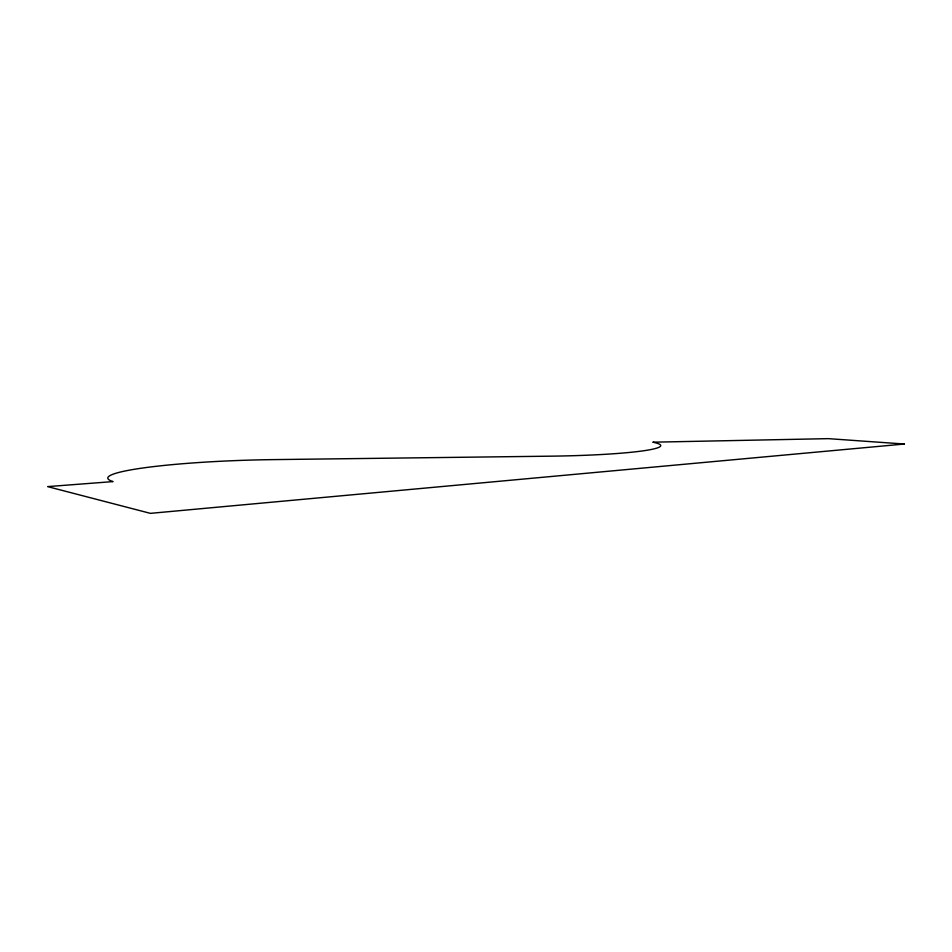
<?xml version="1.0" encoding="UTF-8"?>
<svg xmlns="http://www.w3.org/2000/svg" width="952" height="952" viewBox="0 0 952 952"><rect width="100%" height="100%" fill="white"/><g stroke="black" fill="none" stroke-linecap="round" stroke-linejoin="round"><path stroke-width="1.43" d="M904.4 444.025L150.404 513.354L47.6 486.615L113.086 481.593A139.254 13.53 -1.8 0 1 272.843 459.626L551.029 456.163A112.586 9.437 -0.6 0 0 652.81 442.192L828.359 438.646L904.4 444.025"/></g></svg>
